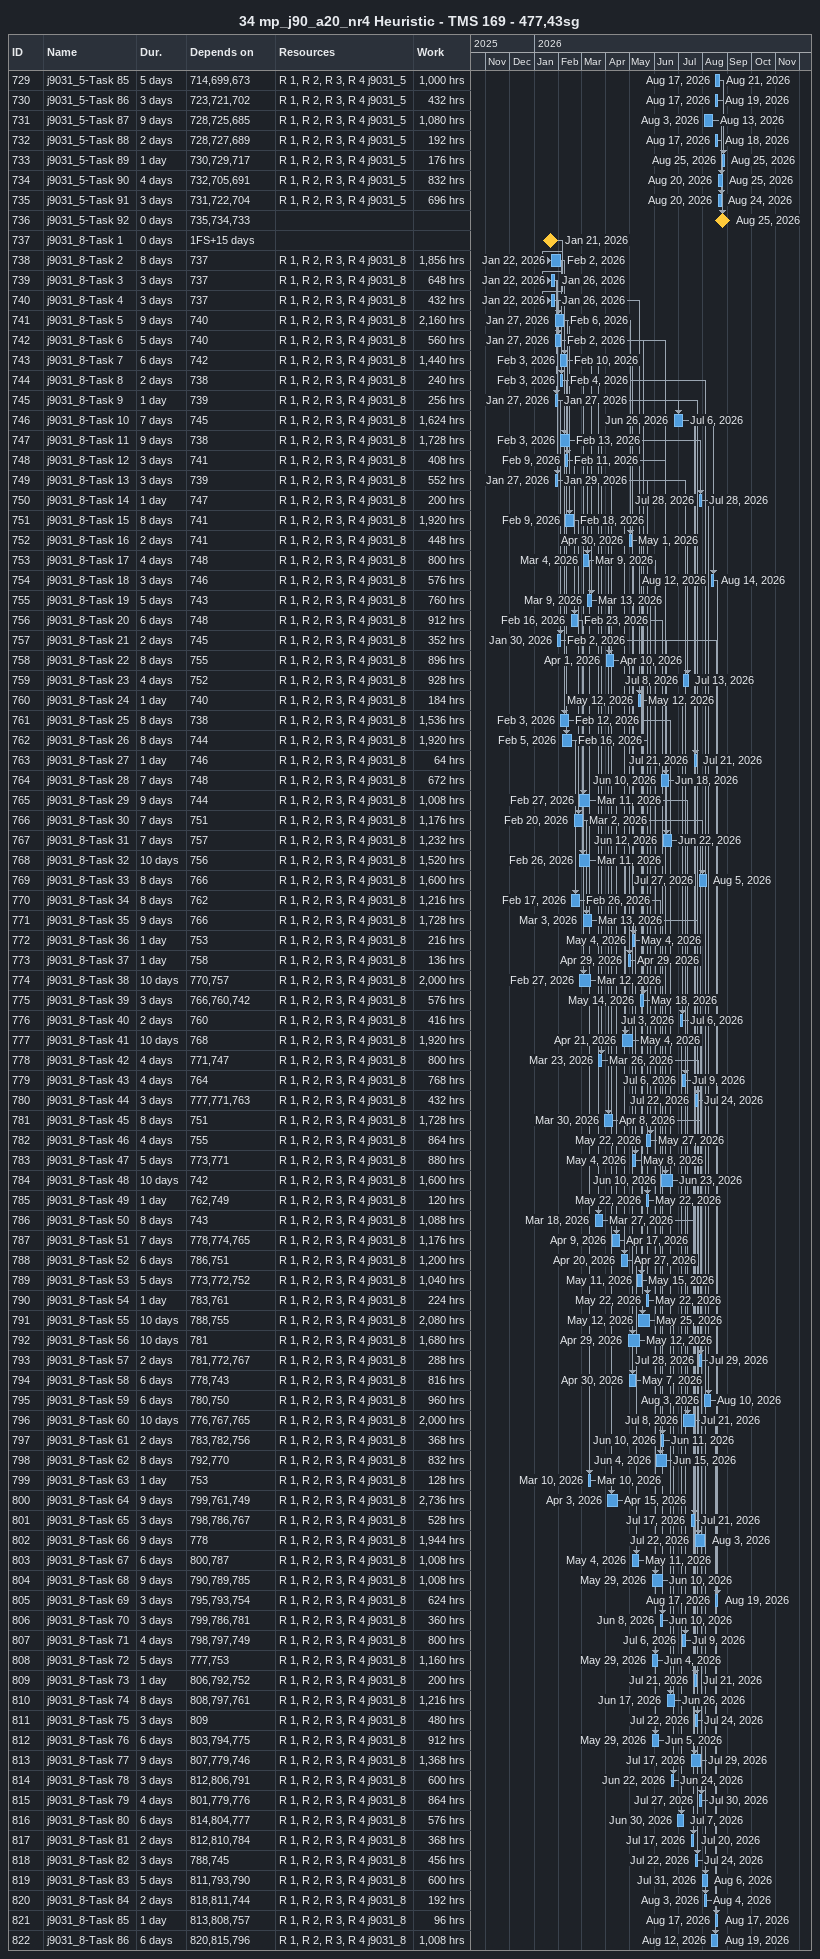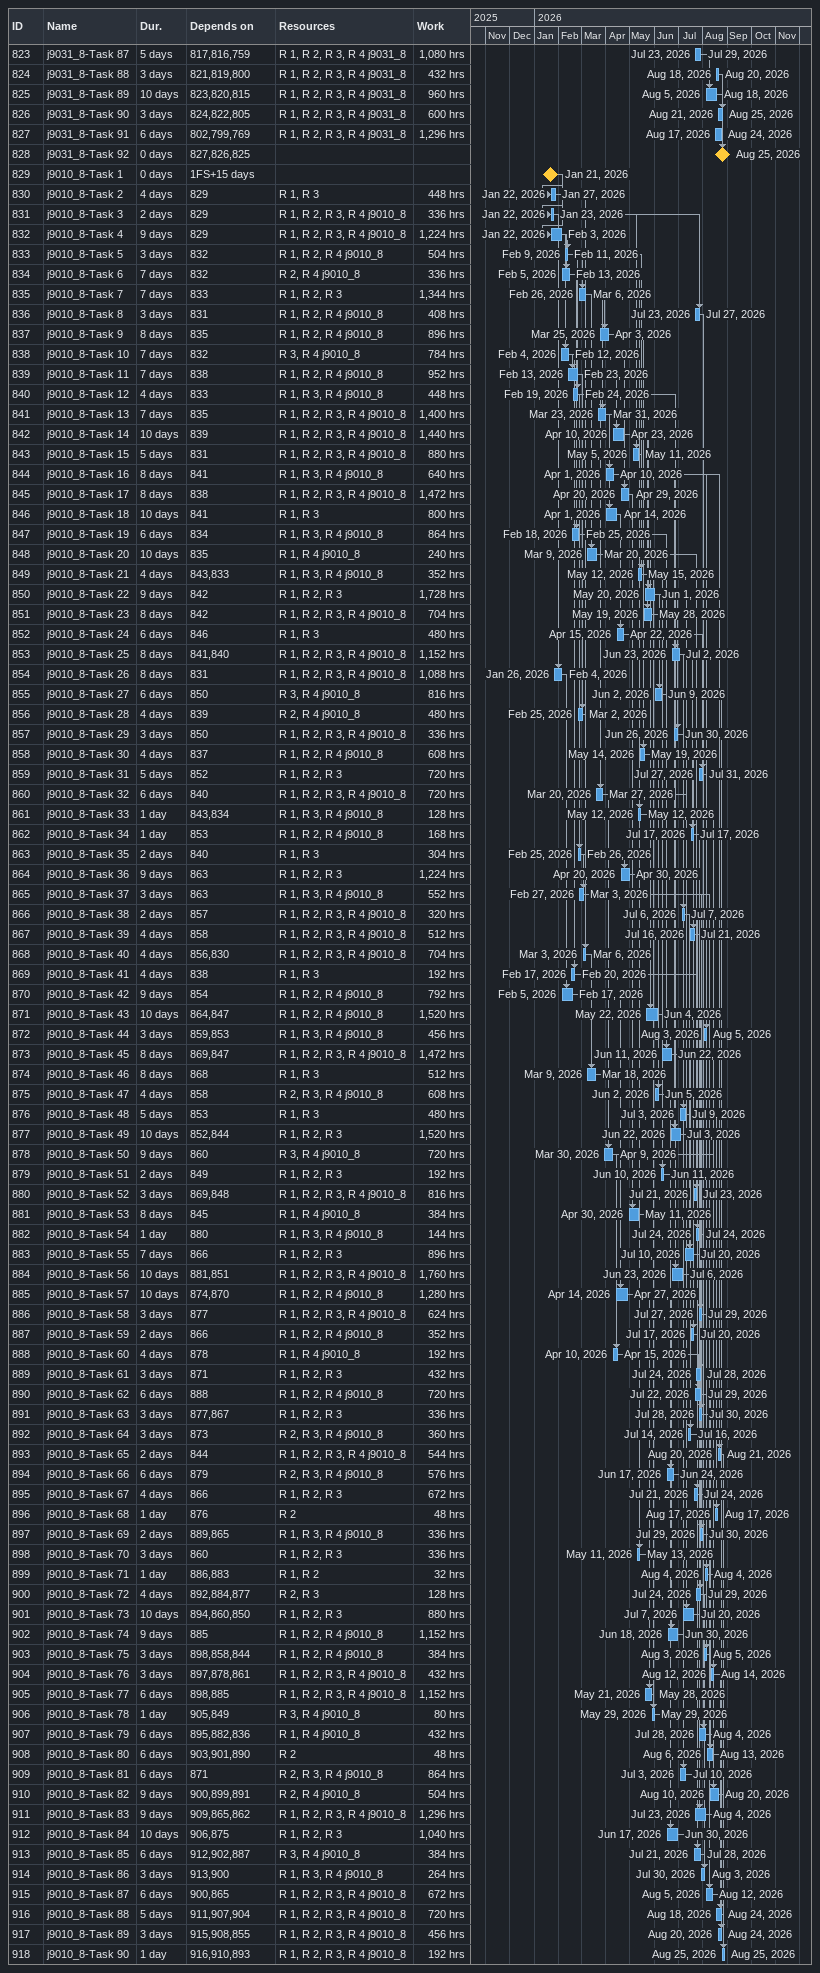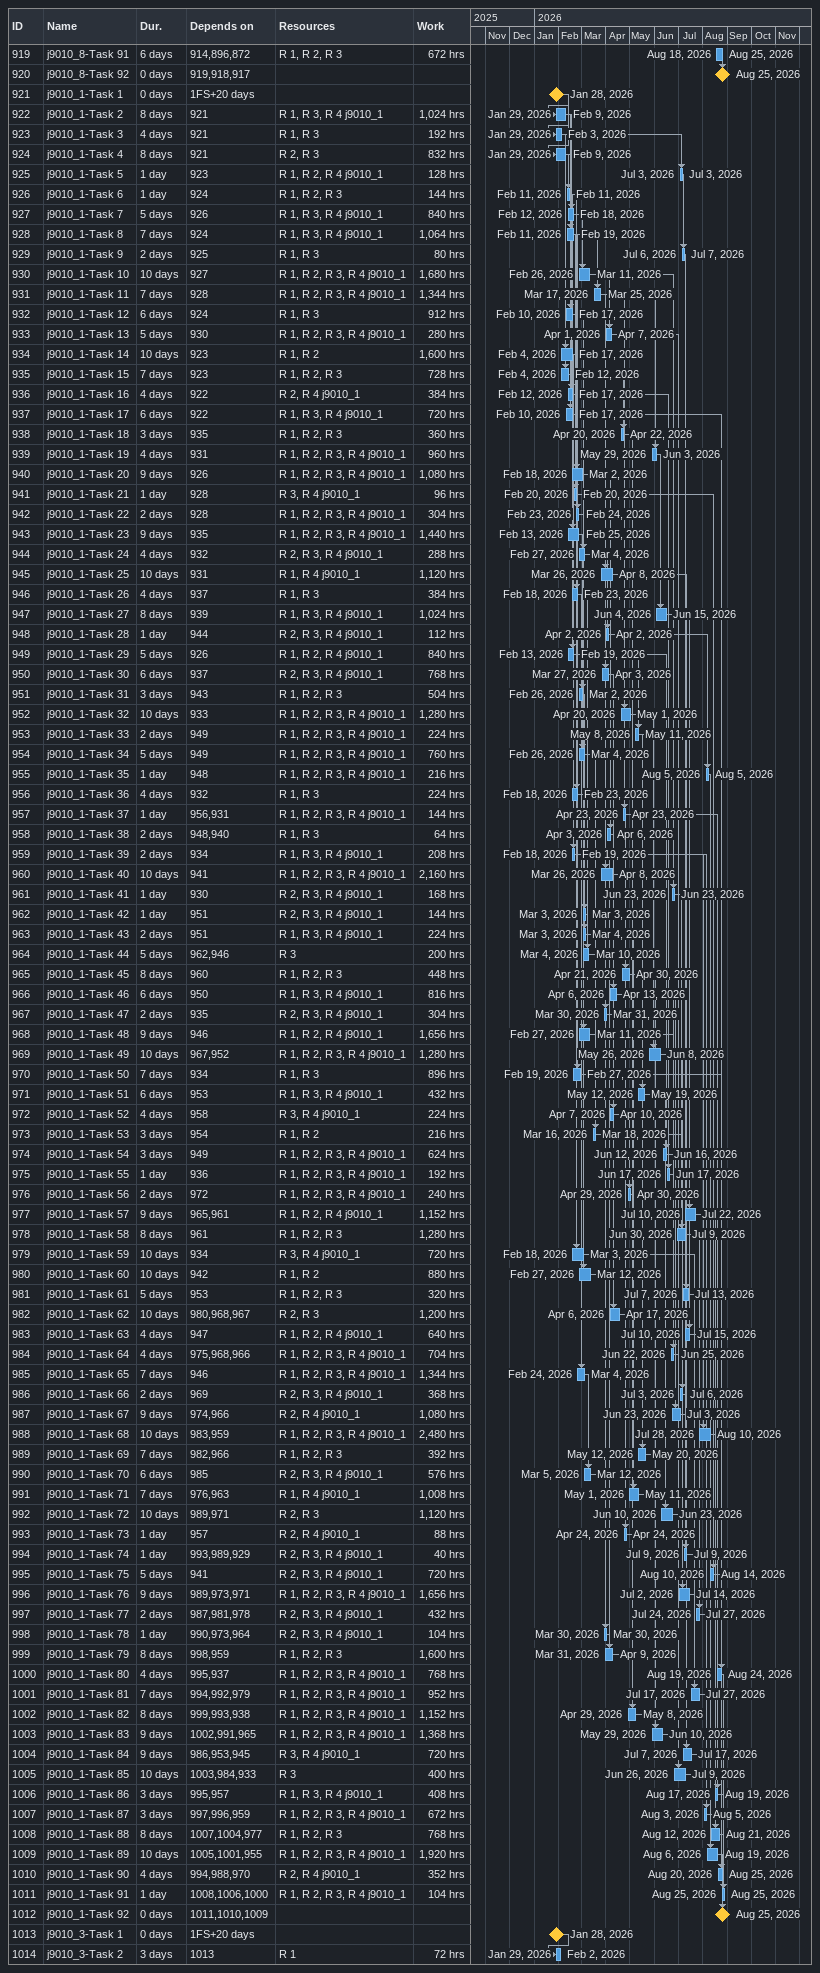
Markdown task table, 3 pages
34 mp_j90_a20_nr4 Heuristic - TMS 169 - 477,43sg

| ID | Task | Duration | Start | Finish | Predecessors | Resources | Work (h) |
|---|---|---|---|---|---|---|---|
| 729 | j9031_5-Task 85 | 5d | 2026-08-17 | 2026-08-21 | 714, 699, 673 | R 1, R 2, R 3, R 4 j9031_5 | 1000 |
| 730 | j9031_5-Task 86 | 3d | 2026-08-17 | 2026-08-19 | 723, 721, 702 | R 1, R 2, R 3, R 4 j9031_5 | 432 |
| 731 | j9031_5-Task 87 | 9d | 2026-08-03 | 2026-08-13 | 728, 725, 685 | R 1, R 2, R 3, R 4 j9031_5 | 1080 |
| 732 | j9031_5-Task 88 | 2d | 2026-08-17 | 2026-08-18 | 728, 727, 689 | R 1, R 2, R 3, R 4 j9031_5 | 192 |
| 733 | j9031_5-Task 89 | 1d | 2026-08-25 | 2026-08-25 | 730, 729, 717 | R 1, R 2, R 3, R 4 j9031_5 | 176 |
| 734 | j9031_5-Task 90 | 4d | 2026-08-20 | 2026-08-25 | 732, 705, 691 | R 1, R 2, R 3, R 4 j9031_5 | 832 |
| 735 | j9031_5-Task 91 | 3d | 2026-08-20 | 2026-08-24 | 731, 722, 704 | R 1, R 2, R 3, R 4 j9031_5 | 696 |
| 736 | j9031_5-Task 92 | 0d | 2026-08-25 | 2026-08-25 | 735, 734, 733 |  |  |
| 737 | j9031_8-Task 1 | 0d | 2026-01-21 | 2026-01-21 | 1FS+15d |  |  |
| 738 | j9031_8-Task 2 | 8d | 2026-01-22 | 2026-02-02 | 737 | R 1, R 2, R 3, R 4 j9031_8 | 1856 |
| 739 | j9031_8-Task 3 | 3d | 2026-01-22 | 2026-01-26 | 737 | R 1, R 2, R 3, R 4 j9031_8 | 648 |
| 740 | j9031_8-Task 4 | 3d | 2026-01-22 | 2026-01-26 | 737 | R 1, R 2, R 3, R 4 j9031_8 | 432 |
| 741 | j9031_8-Task 5 | 9d | 2026-01-27 | 2026-02-06 | 740 | R 1, R 2, R 3, R 4 j9031_8 | 2160 |
| 742 | j9031_8-Task 6 | 5d | 2026-01-27 | 2026-02-02 | 740 | R 1, R 2, R 3, R 4 j9031_8 | 560 |
| 743 | j9031_8-Task 7 | 6d | 2026-02-03 | 2026-02-10 | 742 | R 1, R 2, R 3, R 4 j9031_8 | 1440 |
| 744 | j9031_8-Task 8 | 2d | 2026-02-03 | 2026-02-04 | 738 | R 1, R 2, R 3, R 4 j9031_8 | 240 |
| 745 | j9031_8-Task 9 | 1d | 2026-01-27 | 2026-01-27 | 739 | R 1, R 2, R 3, R 4 j9031_8 | 256 |
| 746 | j9031_8-Task 10 | 7d | 2026-06-26 | 2026-07-06 | 745 | R 1, R 2, R 3, R 4 j9031_8 | 1624 |
| 747 | j9031_8-Task 11 | 9d | 2026-02-03 | 2026-02-13 | 738 | R 1, R 2, R 3, R 4 j9031_8 | 1728 |
| 748 | j9031_8-Task 12 | 3d | 2026-02-09 | 2026-02-11 | 741 | R 1, R 2, R 3, R 4 j9031_8 | 408 |
| 749 | j9031_8-Task 13 | 3d | 2026-01-27 | 2026-01-29 | 739 | R 1, R 2, R 3, R 4 j9031_8 | 552 |
| 750 | j9031_8-Task 14 | 1d | 2026-07-28 | 2026-07-28 | 747 | R 1, R 2, R 3, R 4 j9031_8 | 200 |
| 751 | j9031_8-Task 15 | 8d | 2026-02-09 | 2026-02-18 | 741 | R 1, R 2, R 3, R 4 j9031_8 | 1920 |
| 752 | j9031_8-Task 16 | 2d | 2026-04-30 | 2026-05-01 | 741 | R 1, R 2, R 3, R 4 j9031_8 | 448 |
| 753 | j9031_8-Task 17 | 4d | 2026-03-04 | 2026-03-09 | 748 | R 1, R 2, R 3, R 4 j9031_8 | 800 |
| 754 | j9031_8-Task 18 | 3d | 2026-08-12 | 2026-08-14 | 746 | R 1, R 2, R 3, R 4 j9031_8 | 576 |
| 755 | j9031_8-Task 19 | 5d | 2026-03-09 | 2026-03-13 | 743 | R 1, R 2, R 3, R 4 j9031_8 | 760 |
| 756 | j9031_8-Task 20 | 6d | 2026-02-16 | 2026-02-23 | 748 | R 1, R 2, R 3, R 4 j9031_8 | 912 |
| 757 | j9031_8-Task 21 | 2d | 2026-01-30 | 2026-02-02 | 745 | R 1, R 2, R 3, R 4 j9031_8 | 352 |
| 758 | j9031_8-Task 22 | 8d | 2026-04-01 | 2026-04-10 | 755 | R 1, R 2, R 3, R 4 j9031_8 | 896 |
| 759 | j9031_8-Task 23 | 4d | 2026-07-08 | 2026-07-13 | 752 | R 1, R 2, R 3, R 4 j9031_8 | 928 |
| 760 | j9031_8-Task 24 | 1d | 2026-05-12 | 2026-05-12 | 740 | R 1, R 2, R 3, R 4 j9031_8 | 184 |
| 761 | j9031_8-Task 25 | 8d | 2026-02-03 | 2026-02-12 | 738 | R 1, R 2, R 3, R 4 j9031_8 | 1536 |
| 762 | j9031_8-Task 26 | 8d | 2026-02-05 | 2026-02-16 | 744 | R 1, R 2, R 3, R 4 j9031_8 | 1920 |
| 763 | j9031_8-Task 27 | 1d | 2026-07-21 | 2026-07-21 | 746 | R 1, R 2, R 3, R 4 j9031_8 | 64 |
| 764 | j9031_8-Task 28 | 7d | 2026-06-10 | 2026-06-18 | 748 | R 1, R 2, R 3, R 4 j9031_8 | 672 |
| 765 | j9031_8-Task 29 | 9d | 2026-02-27 | 2026-03-11 | 744 | R 1, R 2, R 3, R 4 j9031_8 | 1008 |
| 766 | j9031_8-Task 30 | 7d | 2026-02-20 | 2026-03-02 | 751 | R 1, R 2, R 3, R 4 j9031_8 | 1176 |
| 767 | j9031_8-Task 31 | 7d | 2026-06-12 | 2026-06-22 | 757 | R 1, R 2, R 3, R 4 j9031_8 | 1232 |
| 768 | j9031_8-Task 32 | 10d | 2026-02-26 | 2026-03-11 | 756 | R 1, R 2, R 3, R 4 j9031_8 | 1520 |
| 769 | j9031_8-Task 33 | 8d | 2026-07-27 | 2026-08-05 | 766 | R 1, R 2, R 3, R 4 j9031_8 | 1600 |
| 770 | j9031_8-Task 34 | 8d | 2026-02-17 | 2026-02-26 | 762 | R 1, R 2, R 3, R 4 j9031_8 | 1216 |
| 771 | j9031_8-Task 35 | 9d | 2026-03-03 | 2026-03-13 | 766 | R 1, R 2, R 3, R 4 j9031_8 | 1728 |
| 772 | j9031_8-Task 36 | 1d | 2026-05-04 | 2026-05-04 | 753 | R 1, R 2, R 3, R 4 j9031_8 | 216 |
| 773 | j9031_8-Task 37 | 1d | 2026-04-29 | 2026-04-29 | 758 | R 1, R 2, R 3, R 4 j9031_8 | 136 |
| 774 | j9031_8-Task 38 | 10d | 2026-02-27 | 2026-03-12 | 770, 757 | R 1, R 2, R 3, R 4 j9031_8 | 2000 |
| 775 | j9031_8-Task 39 | 3d | 2026-05-14 | 2026-05-18 | 766, 760, 742 | R 1, R 2, R 3, R 4 j9031_8 | 576 |
| 776 | j9031_8-Task 40 | 2d | 2026-07-03 | 2026-07-06 | 760 | R 1, R 2, R 3, R 4 j9031_8 | 416 |
| 777 | j9031_8-Task 41 | 10d | 2026-04-21 | 2026-05-04 | 768 | R 1, R 2, R 3, R 4 j9031_8 | 1920 |
| 778 | j9031_8-Task 42 | 4d | 2026-03-23 | 2026-03-26 | 771, 747 | R 1, R 2, R 3, R 4 j9031_8 | 800 |
| 779 | j9031_8-Task 43 | 4d | 2026-07-06 | 2026-07-09 | 764 | R 1, R 2, R 3, R 4 j9031_8 | 768 |
| 780 | j9031_8-Task 44 | 3d | 2026-07-22 | 2026-07-24 | 777, 771, 763 | R 1, R 2, R 3, R 4 j9031_8 | 432 |
| 781 | j9031_8-Task 45 | 8d | 2026-03-30 | 2026-04-08 | 751 | R 1, R 2, R 3, R 4 j9031_8 | 1728 |
| 782 | j9031_8-Task 46 | 4d | 2026-05-22 | 2026-05-27 | 755 | R 1, R 2, R 3, R 4 j9031_8 | 864 |
| 783 | j9031_8-Task 47 | 5d | 2026-05-04 | 2026-05-08 | 773, 771 | R 1, R 2, R 3, R 4 j9031_8 | 880 |
| 784 | j9031_8-Task 48 | 10d | 2026-06-10 | 2026-06-23 | 742 | R 1, R 2, R 3, R 4 j9031_8 | 1600 |
| 785 | j9031_8-Task 49 | 1d | 2026-05-22 | 2026-05-22 | 762, 749 | R 1, R 2, R 3, R 4 j9031_8 | 120 |
| 786 | j9031_8-Task 50 | 8d | 2026-03-18 | 2026-03-27 | 743 | R 1, R 2, R 3, R 4 j9031_8 | 1088 |
| 787 | j9031_8-Task 51 | 7d | 2026-04-09 | 2026-04-17 | 778, 774, 765 | R 1, R 2, R 3, R 4 j9031_8 | 1176 |
| 788 | j9031_8-Task 52 | 6d | 2026-04-20 | 2026-04-27 | 786, 751 | R 1, R 2, R 3, R 4 j9031_8 | 1200 |
| 789 | j9031_8-Task 53 | 5d | 2026-05-11 | 2026-05-15 | 773, 772, 752 | R 1, R 2, R 3, R 4 j9031_8 | 1040 |
| 790 | j9031_8-Task 54 | 1d | 2026-05-22 | 2026-05-22 | 783, 761 | R 1, R 2, R 3, R 4 j9031_8 | 224 |
| 791 | j9031_8-Task 55 | 10d | 2026-05-12 | 2026-05-25 | 788, 755 | R 1, R 2, R 3, R 4 j9031_8 | 2080 |
| 792 | j9031_8-Task 56 | 10d | 2026-04-29 | 2026-05-12 | 781 | R 1, R 2, R 3, R 4 j9031_8 | 1680 |
| 793 | j9031_8-Task 57 | 2d | 2026-07-28 | 2026-07-29 | 781, 772, 767 | R 1, R 2, R 3, R 4 j9031_8 | 288 |
| 794 | j9031_8-Task 58 | 6d | 2026-04-30 | 2026-05-07 | 778, 743 | R 1, R 2, R 3, R 4 j9031_8 | 816 |
| 795 | j9031_8-Task 59 | 6d | 2026-08-03 | 2026-08-10 | 780, 750 | R 1, R 2, R 3, R 4 j9031_8 | 960 |
| 796 | j9031_8-Task 60 | 10d | 2026-07-08 | 2026-07-21 | 776, 767, 765 | R 1, R 2, R 3, R 4 j9031_8 | 2000 |
| 797 | j9031_8-Task 61 | 2d | 2026-06-10 | 2026-06-11 | 783, 782, 756 | R 1, R 2, R 3, R 4 j9031_8 | 368 |
| 798 | j9031_8-Task 62 | 8d | 2026-06-04 | 2026-06-15 | 792, 770 | R 1, R 2, R 3, R 4 j9031_8 | 832 |
| 799 | j9031_8-Task 63 | 1d | 2026-03-10 | 2026-03-10 | 753 | R 1, R 2, R 3, R 4 j9031_8 | 128 |
| 800 | j9031_8-Task 64 | 9d | 2026-04-03 | 2026-04-15 | 799, 761, 749 | R 1, R 2, R 3, R 4 j9031_8 | 2736 |
| 801 | j9031_8-Task 65 | 3d | 2026-07-17 | 2026-07-21 | 798, 786, 767 | R 1, R 2, R 3, R 4 j9031_8 | 528 |
| 802 | j9031_8-Task 66 | 9d | 2026-07-22 | 2026-08-03 | 778 | R 1, R 2, R 3, R 4 j9031_8 | 1944 |
| 803 | j9031_8-Task 67 | 6d | 2026-05-04 | 2026-05-11 | 800, 787 | R 1, R 2, R 3, R 4 j9031_8 | 1008 |
| 804 | j9031_8-Task 68 | 9d | 2026-05-29 | 2026-06-10 | 790, 789, 785 | R 1, R 2, R 3, R 4 j9031_8 | 1008 |
| 805 | j9031_8-Task 69 | 3d | 2026-08-17 | 2026-08-19 | 795, 793, 754 | R 1, R 2, R 3, R 4 j9031_8 | 624 |
| 806 | j9031_8-Task 70 | 3d | 2026-06-08 | 2026-06-10 | 799, 786, 781 | R 1, R 2, R 3, R 4 j9031_8 | 360 |
| 807 | j9031_8-Task 71 | 4d | 2026-07-06 | 2026-07-09 | 798, 797, 749 | R 1, R 2, R 3, R 4 j9031_8 | 800 |
| 808 | j9031_8-Task 72 | 5d | 2026-05-29 | 2026-06-04 | 777, 753 | R 1, R 2, R 3, R 4 j9031_8 | 1160 |
| 809 | j9031_8-Task 73 | 1d | 2026-07-21 | 2026-07-21 | 806, 792, 752 | R 1, R 2, R 3, R 4 j9031_8 | 200 |
| 810 | j9031_8-Task 74 | 8d | 2026-06-17 | 2026-06-26 | 808, 797, 761 | R 1, R 2, R 3, R 4 j9031_8 | 1216 |
| 811 | j9031_8-Task 75 | 3d | 2026-07-22 | 2026-07-24 | 809 | R 1, R 2, R 3, R 4 j9031_8 | 480 |
| 812 | j9031_8-Task 76 | 6d | 2026-05-29 | 2026-06-05 | 803, 794, 775 | R 1, R 2, R 3, R 4 j9031_8 | 912 |
| 813 | j9031_8-Task 77 | 9d | 2026-07-17 | 2026-07-29 | 807, 779, 746 | R 1, R 2, R 3, R 4 j9031_8 | 1368 |
| 814 | j9031_8-Task 78 | 3d | 2026-06-22 | 2026-06-24 | 812, 806, 791 | R 1, R 2, R 3, R 4 j9031_8 | 600 |
| 815 | j9031_8-Task 79 | 4d | 2026-07-27 | 2026-07-30 | 801, 779, 776 | R 1, R 2, R 3, R 4 j9031_8 | 864 |
| 816 | j9031_8-Task 80 | 6d | 2026-06-30 | 2026-07-07 | 814, 804, 777 | R 1, R 2, R 3, R 4 j9031_8 | 576 |
| 817 | j9031_8-Task 81 | 2d | 2026-07-17 | 2026-07-20 | 812, 810, 784 | R 1, R 2, R 3, R 4 j9031_8 | 368 |
| 818 | j9031_8-Task 82 | 3d | 2026-07-22 | 2026-07-24 | 788, 745 | R 1, R 2, R 3, R 4 j9031_8 | 456 |
| 819 | j9031_8-Task 83 | 5d | 2026-07-31 | 2026-08-06 | 811, 793, 790 | R 1, R 2, R 3, R 4 j9031_8 | 600 |
| 820 | j9031_8-Task 84 | 2d | 2026-08-03 | 2026-08-04 | 818, 811, 744 | R 1, R 2, R 3, R 4 j9031_8 | 192 |
| 821 | j9031_8-Task 85 | 1d | 2026-08-17 | 2026-08-17 | 813, 808, 757 | R 1, R 2, R 3, R 4 j9031_8 | 96 |
| 822 | j9031_8-Task 86 | 6d | 2026-08-12 | 2026-08-19 | 820, 815, 796 | R 1, R 2, R 3, R 4 j9031_8 | 1008 |
| 823 | j9031_8-Task 87 | 5d | 2026-07-23 | 2026-07-29 | 817, 816, 759 | R 1, R 2, R 3, R 4 j9031_8 | 1080 |
| 824 | j9031_8-Task 88 | 3d | 2026-08-18 | 2026-08-20 | 821, 819, 800 | R 1, R 2, R 3, R 4 j9031_8 | 432 |
| 825 | j9031_8-Task 89 | 10d | 2026-08-05 | 2026-08-18 | 823, 820, 815 | R 1, R 2, R 3, R 4 j9031_8 | 960 |
| 826 | j9031_8-Task 90 | 3d | 2026-08-21 | 2026-08-25 | 824, 822, 805 | R 1, R 2, R 3, R 4 j9031_8 | 600 |
| 827 | j9031_8-Task 91 | 6d | 2026-08-17 | 2026-08-24 | 802, 799, 769 | R 1, R 2, R 3, R 4 j9031_8 | 1296 |
| 828 | j9031_8-Task 92 | 0d | 2026-08-25 | 2026-08-25 | 827, 826, 825 |  |  |
| 829 | j9010_8-Task 1 | 0d | 2026-01-21 | 2026-01-21 | 1FS+15d |  |  |
| 830 | j9010_8-Task 2 | 4d | 2026-01-22 | 2026-01-27 | 829 | R 1, R 3 | 448 |
| 831 | j9010_8-Task 3 | 2d | 2026-01-22 | 2026-01-23 | 829 | R 1, R 2, R 3, R 4 j9010_8 | 336 |
| 832 | j9010_8-Task 4 | 9d | 2026-01-22 | 2026-02-03 | 829 | R 1, R 2, R 3, R 4 j9010_8 | 1224 |
| 833 | j9010_8-Task 5 | 3d | 2026-02-09 | 2026-02-11 | 832 | R 1, R 2, R 4 j9010_8 | 504 |
| 834 | j9010_8-Task 6 | 7d | 2026-02-05 | 2026-02-13 | 832 | R 2, R 4 j9010_8 | 336 |
| 835 | j9010_8-Task 7 | 7d | 2026-02-26 | 2026-03-06 | 833 | R 1, R 2, R 3 | 1344 |
| 836 | j9010_8-Task 8 | 3d | 2026-07-23 | 2026-07-27 | 831 | R 1, R 2, R 4 j9010_8 | 408 |
| 837 | j9010_8-Task 9 | 8d | 2026-03-25 | 2026-04-03 | 835 | R 1, R 2, R 4 j9010_8 | 896 |
| 838 | j9010_8-Task 10 | 7d | 2026-02-04 | 2026-02-12 | 832 | R 3, R 4 j9010_8 | 784 |
| 839 | j9010_8-Task 11 | 7d | 2026-02-13 | 2026-02-23 | 838 | R 1, R 2, R 4 j9010_8 | 952 |
| 840 | j9010_8-Task 12 | 4d | 2026-02-19 | 2026-02-24 | 833 | R 1, R 3, R 4 j9010_8 | 448 |
| 841 | j9010_8-Task 13 | 7d | 2026-03-23 | 2026-03-31 | 835 | R 1, R 2, R 3, R 4 j9010_8 | 1400 |
| 842 | j9010_8-Task 14 | 10d | 2026-04-10 | 2026-04-23 | 839 | R 1, R 2, R 3, R 4 j9010_8 | 1440 |
| 843 | j9010_8-Task 15 | 5d | 2026-05-05 | 2026-05-11 | 831 | R 1, R 2, R 3, R 4 j9010_8 | 880 |
| 844 | j9010_8-Task 16 | 8d | 2026-04-01 | 2026-04-10 | 841 | R 1, R 3, R 4 j9010_8 | 640 |
| 845 | j9010_8-Task 17 | 8d | 2026-04-20 | 2026-04-29 | 838 | R 1, R 2, R 3, R 4 j9010_8 | 1472 |
| 846 | j9010_8-Task 18 | 10d | 2026-04-01 | 2026-04-14 | 841 | R 1, R 3 | 800 |
| 847 | j9010_8-Task 19 | 6d | 2026-02-18 | 2026-02-25 | 834 | R 1, R 3, R 4 j9010_8 | 864 |
| 848 | j9010_8-Task 20 | 10d | 2026-03-09 | 2026-03-20 | 835 | R 1, R 4 j9010_8 | 240 |
| 849 | j9010_8-Task 21 | 4d | 2026-05-12 | 2026-05-15 | 843, 833 | R 1, R 3, R 4 j9010_8 | 352 |
| 850 | j9010_8-Task 22 | 9d | 2026-05-20 | 2026-06-01 | 842 | R 1, R 2, R 3 | 1728 |
| 851 | j9010_8-Task 23 | 8d | 2026-05-19 | 2026-05-28 | 842 | R 1, R 2, R 3, R 4 j9010_8 | 704 |
| 852 | j9010_8-Task 24 | 6d | 2026-04-15 | 2026-04-22 | 846 | R 1, R 3 | 480 |
| 853 | j9010_8-Task 25 | 8d | 2026-06-23 | 2026-07-02 | 841, 840 | R 1, R 2, R 3, R 4 j9010_8 | 1152 |
| 854 | j9010_8-Task 26 | 8d | 2026-01-26 | 2026-02-04 | 831 | R 1, R 2, R 3, R 4 j9010_8 | 1088 |
| 855 | j9010_8-Task 27 | 6d | 2026-06-02 | 2026-06-09 | 850 | R 3, R 4 j9010_8 | 816 |
| 856 | j9010_8-Task 28 | 4d | 2026-02-25 | 2026-03-02 | 839 | R 2, R 4 j9010_8 | 480 |
| 857 | j9010_8-Task 29 | 3d | 2026-06-26 | 2026-06-30 | 850 | R 1, R 2, R 3, R 4 j9010_8 | 336 |
| 858 | j9010_8-Task 30 | 4d | 2026-05-14 | 2026-05-19 | 837 | R 1, R 2, R 4 j9010_8 | 608 |
| 859 | j9010_8-Task 31 | 5d | 2026-07-27 | 2026-07-31 | 852 | R 1, R 2, R 3 | 720 |
| 860 | j9010_8-Task 32 | 6d | 2026-03-20 | 2026-03-27 | 840 | R 1, R 2, R 3, R 4 j9010_8 | 720 |
| 861 | j9010_8-Task 33 | 1d | 2026-05-12 | 2026-05-12 | 843, 834 | R 1, R 3, R 4 j9010_8 | 128 |
| 862 | j9010_8-Task 34 | 1d | 2026-07-17 | 2026-07-17 | 853 | R 1, R 2, R 4 j9010_8 | 168 |
| 863 | j9010_8-Task 35 | 2d | 2026-02-25 | 2026-02-26 | 840 | R 1, R 3 | 304 |
| 864 | j9010_8-Task 36 | 9d | 2026-04-20 | 2026-04-30 | 863 | R 1, R 2, R 3 | 1224 |
| 865 | j9010_8-Task 37 | 3d | 2026-02-27 | 2026-03-03 | 863 | R 1, R 3, R 4 j9010_8 | 552 |
| 866 | j9010_8-Task 38 | 2d | 2026-07-06 | 2026-07-07 | 857 | R 1, R 2, R 3, R 4 j9010_8 | 320 |
| 867 | j9010_8-Task 39 | 4d | 2026-07-16 | 2026-07-21 | 858 | R 1, R 2, R 3, R 4 j9010_8 | 512 |
| 868 | j9010_8-Task 40 | 4d | 2026-03-03 | 2026-03-06 | 856, 830 | R 1, R 2, R 3, R 4 j9010_8 | 704 |
| 869 | j9010_8-Task 41 | 4d | 2026-02-17 | 2026-02-20 | 838 | R 1, R 3 | 192 |
| 870 | j9010_8-Task 42 | 9d | 2026-02-05 | 2026-02-17 | 854 | R 1, R 2, R 4 j9010_8 | 792 |
| 871 | j9010_8-Task 43 | 10d | 2026-05-22 | 2026-06-04 | 864, 847 | R 1, R 2, R 4 j9010_8 | 1520 |
| 872 | j9010_8-Task 44 | 3d | 2026-08-03 | 2026-08-05 | 859, 853 | R 1, R 3, R 4 j9010_8 | 456 |
| 873 | j9010_8-Task 45 | 8d | 2026-06-11 | 2026-06-22 | 869, 847 | R 1, R 2, R 3, R 4 j9010_8 | 1472 |
| 874 | j9010_8-Task 46 | 8d | 2026-03-09 | 2026-03-18 | 868 | R 1, R 3 | 512 |
| 875 | j9010_8-Task 47 | 4d | 2026-06-02 | 2026-06-05 | 858 | R 2, R 3, R 4 j9010_8 | 608 |
| 876 | j9010_8-Task 48 | 5d | 2026-07-03 | 2026-07-09 | 853 | R 1, R 3 | 480 |
| 877 | j9010_8-Task 49 | 10d | 2026-06-22 | 2026-07-03 | 852, 844 | R 1, R 2, R 3 | 1520 |
| 878 | j9010_8-Task 50 | 9d | 2026-03-30 | 2026-04-09 | 860 | R 3, R 4 j9010_8 | 720 |
| 879 | j9010_8-Task 51 | 2d | 2026-06-10 | 2026-06-11 | 849 | R 1, R 2, R 3 | 192 |
| 880 | j9010_8-Task 52 | 3d | 2026-07-21 | 2026-07-23 | 869, 848 | R 1, R 2, R 3, R 4 j9010_8 | 816 |
| 881 | j9010_8-Task 53 | 8d | 2026-04-30 | 2026-05-11 | 845 | R 1, R 4 j9010_8 | 384 |
| 882 | j9010_8-Task 54 | 1d | 2026-07-24 | 2026-07-24 | 880 | R 1, R 3, R 4 j9010_8 | 144 |
| 883 | j9010_8-Task 55 | 7d | 2026-07-10 | 2026-07-20 | 866 | R 1, R 2, R 3 | 896 |
| 884 | j9010_8-Task 56 | 10d | 2026-06-23 | 2026-07-06 | 881, 851 | R 1, R 2, R 3, R 4 j9010_8 | 1760 |
| 885 | j9010_8-Task 57 | 10d | 2026-04-14 | 2026-04-27 | 874, 870 | R 1, R 2, R 4 j9010_8 | 1280 |
| 886 | j9010_8-Task 58 | 3d | 2026-07-27 | 2026-07-29 | 877 | R 1, R 2, R 3, R 4 j9010_8 | 624 |
| 887 | j9010_8-Task 59 | 2d | 2026-07-17 | 2026-07-20 | 866 | R 1, R 2, R 4 j9010_8 | 352 |
| 888 | j9010_8-Task 60 | 4d | 2026-04-10 | 2026-04-15 | 878 | R 1, R 4 j9010_8 | 192 |
| 889 | j9010_8-Task 61 | 3d | 2026-07-24 | 2026-07-28 | 871 | R 1, R 2, R 3 | 432 |
| 890 | j9010_8-Task 62 | 6d | 2026-07-22 | 2026-07-29 | 888 | R 1, R 2, R 4 j9010_8 | 720 |
| 891 | j9010_8-Task 63 | 3d | 2026-07-28 | 2026-07-30 | 877, 867 | R 1, R 2, R 3 | 336 |
| 892 | j9010_8-Task 64 | 3d | 2026-07-14 | 2026-07-16 | 873 | R 2, R 3, R 4 j9010_8 | 360 |
| 893 | j9010_8-Task 65 | 2d | 2026-08-20 | 2026-08-21 | 844 | R 1, R 2, R 3, R 4 j9010_8 | 544 |
| 894 | j9010_8-Task 66 | 6d | 2026-06-17 | 2026-06-24 | 879 | R 2, R 3, R 4 j9010_8 | 576 |
| 895 | j9010_8-Task 67 | 4d | 2026-07-21 | 2026-07-24 | 866 | R 1, R 2, R 3 | 672 |
| 896 | j9010_8-Task 68 | 1d | 2026-08-17 | 2026-08-17 | 876 | R 2 | 48 |
| 897 | j9010_8-Task 69 | 2d | 2026-07-29 | 2026-07-30 | 889, 865 | R 1, R 3, R 4 j9010_8 | 336 |
| 898 | j9010_8-Task 70 | 3d | 2026-05-11 | 2026-05-13 | 860 | R 1, R 2, R 3 | 336 |
| 899 | j9010_8-Task 71 | 1d | 2026-08-04 | 2026-08-04 | 886, 883 | R 1, R 2 | 32 |
| 900 | j9010_8-Task 72 | 4d | 2026-07-24 | 2026-07-29 | 892, 884, 877 | R 2, R 3 | 128 |
| 901 | j9010_8-Task 73 | 10d | 2026-07-07 | 2026-07-20 | 894, 860, 850 | R 1, R 2, R 3 | 880 |
| 902 | j9010_8-Task 74 | 9d | 2026-06-18 | 2026-06-30 | 885 | R 1, R 2, R 4 j9010_8 | 1152 |
| 903 | j9010_8-Task 75 | 3d | 2026-08-03 | 2026-08-05 | 898, 858, 844 | R 1, R 2, R 4 j9010_8 | 384 |
| 904 | j9010_8-Task 76 | 3d | 2026-08-12 | 2026-08-14 | 897, 878, 861 | R 1, R 2, R 3, R 4 j9010_8 | 432 |
| 905 | j9010_8-Task 77 | 6d | 2026-05-21 | 2026-05-28 | 898, 885 | R 1, R 2, R 3, R 4 j9010_8 | 1152 |
| 906 | j9010_8-Task 78 | 1d | 2026-05-29 | 2026-05-29 | 905, 849 | R 3, R 4 j9010_8 | 80 |
| 907 | j9010_8-Task 79 | 6d | 2026-07-28 | 2026-08-04 | 895, 882, 836 | R 1, R 4 j9010_8 | 432 |
| 908 | j9010_8-Task 80 | 6d | 2026-08-06 | 2026-08-13 | 903, 901, 890 | R 2 | 48 |
| 909 | j9010_8-Task 81 | 6d | 2026-07-03 | 2026-07-10 | 871 | R 2, R 3, R 4 j9010_8 | 864 |
| 910 | j9010_8-Task 82 | 9d | 2026-08-10 | 2026-08-20 | 900, 899, 891 | R 2, R 4 j9010_8 | 504 |
| 911 | j9010_8-Task 83 | 9d | 2026-07-23 | 2026-08-04 | 909, 865, 862 | R 1, R 2, R 3, R 4 j9010_8 | 1296 |
| 912 | j9010_8-Task 84 | 10d | 2026-06-17 | 2026-06-30 | 906, 875 | R 1, R 2, R 3 | 1040 |
| 913 | j9010_8-Task 85 | 6d | 2026-07-21 | 2026-07-28 | 912, 902, 887 | R 3, R 4 j9010_8 | 384 |
| 914 | j9010_8-Task 86 | 3d | 2026-07-30 | 2026-08-03 | 913, 900 | R 1, R 3, R 4 j9010_8 | 264 |
| 915 | j9010_8-Task 87 | 6d | 2026-08-05 | 2026-08-12 | 900, 865 | R 1, R 2, R 3, R 4 j9010_8 | 672 |
| 916 | j9010_8-Task 88 | 5d | 2026-08-18 | 2026-08-24 | 911, 907, 904 | R 1, R 2, R 3, R 4 j9010_8 | 720 |
| 917 | j9010_8-Task 89 | 3d | 2026-08-20 | 2026-08-24 | 915, 908, 855 | R 1, R 2, R 3, R 4 j9010_8 | 456 |
| 918 | j9010_8-Task 90 | 1d | 2026-08-25 | 2026-08-25 | 916, 910, 893 | R 1, R 2, R 3, R 4 j9010_8 | 192 |
| 919 | j9010_8-Task 91 | 6d | 2026-08-18 | 2026-08-25 | 914, 896, 872 | R 1, R 2, R 3 | 672 |
| 920 | j9010_8-Task 92 | 0d | 2026-08-25 | 2026-08-25 | 919, 918, 917 |  |  |
| 921 | j9010_1-Task 1 | 0d | 2026-01-28 | 2026-01-28 | 1FS+20d |  |  |
| 922 | j9010_1-Task 2 | 8d | 2026-01-29 | 2026-02-09 | 921 | R 1, R 3, R 4 j9010_1 | 1024 |
| 923 | j9010_1-Task 3 | 4d | 2026-01-29 | 2026-02-03 | 921 | R 1, R 3 | 192 |
| 924 | j9010_1-Task 4 | 8d | 2026-01-29 | 2026-02-09 | 921 | R 2, R 3 | 832 |
| 925 | j9010_1-Task 5 | 1d | 2026-07-03 | 2026-07-03 | 923 | R 1, R 2, R 4 j9010_1 | 128 |
| 926 | j9010_1-Task 6 | 1d | 2026-02-11 | 2026-02-11 | 924 | R 1, R 2, R 3 | 144 |
| 927 | j9010_1-Task 7 | 5d | 2026-02-12 | 2026-02-18 | 926 | R 1, R 3, R 4 j9010_1 | 840 |
| 928 | j9010_1-Task 8 | 7d | 2026-02-11 | 2026-02-19 | 924 | R 1, R 3, R 4 j9010_1 | 1064 |
| 929 | j9010_1-Task 9 | 2d | 2026-07-06 | 2026-07-07 | 925 | R 1, R 3 | 80 |
| 930 | j9010_1-Task 10 | 10d | 2026-02-26 | 2026-03-11 | 927 | R 1, R 2, R 3, R 4 j9010_1 | 1680 |
| 931 | j9010_1-Task 11 | 7d | 2026-03-17 | 2026-03-25 | 928 | R 1, R 2, R 3, R 4 j9010_1 | 1344 |
| 932 | j9010_1-Task 12 | 6d | 2026-02-10 | 2026-02-17 | 924 | R 1, R 3 | 912 |
| 933 | j9010_1-Task 13 | 5d | 2026-04-01 | 2026-04-07 | 930 | R 1, R 2, R 3, R 4 j9010_1 | 280 |
| 934 | j9010_1-Task 14 | 10d | 2026-02-04 | 2026-02-17 | 923 | R 1, R 2 | 1600 |
| 935 | j9010_1-Task 15 | 7d | 2026-02-04 | 2026-02-12 | 923 | R 1, R 2, R 3 | 728 |
| 936 | j9010_1-Task 16 | 4d | 2026-02-12 | 2026-02-17 | 922 | R 2, R 4 j9010_1 | 384 |
| 937 | j9010_1-Task 17 | 6d | 2026-02-10 | 2026-02-17 | 922 | R 1, R 3, R 4 j9010_1 | 720 |
| 938 | j9010_1-Task 18 | 3d | 2026-04-20 | 2026-04-22 | 935 | R 1, R 2, R 3 | 360 |
| 939 | j9010_1-Task 19 | 4d | 2026-05-29 | 2026-06-03 | 931 | R 1, R 2, R 3, R 4 j9010_1 | 960 |
| 940 | j9010_1-Task 20 | 9d | 2026-02-18 | 2026-03-02 | 926 | R 1, R 2, R 3, R 4 j9010_1 | 1080 |
| 941 | j9010_1-Task 21 | 1d | 2026-02-20 | 2026-02-20 | 928 | R 3, R 4 j9010_1 | 96 |
| 942 | j9010_1-Task 22 | 2d | 2026-02-23 | 2026-02-24 | 928 | R 1, R 2, R 3, R 4 j9010_1 | 304 |
| 943 | j9010_1-Task 23 | 9d | 2026-02-13 | 2026-02-25 | 935 | R 1, R 2, R 3, R 4 j9010_1 | 1440 |
| 944 | j9010_1-Task 24 | 4d | 2026-02-27 | 2026-03-04 | 932 | R 2, R 3, R 4 j9010_1 | 288 |
| 945 | j9010_1-Task 25 | 10d | 2026-03-26 | 2026-04-08 | 931 | R 1, R 4 j9010_1 | 1120 |
| 946 | j9010_1-Task 26 | 4d | 2026-02-18 | 2026-02-23 | 937 | R 1, R 3 | 384 |
| 947 | j9010_1-Task 27 | 8d | 2026-06-04 | 2026-06-15 | 939 | R 1, R 3, R 4 j9010_1 | 1024 |
| 948 | j9010_1-Task 28 | 1d | 2026-04-02 | 2026-04-02 | 944 | R 2, R 3, R 4 j9010_1 | 112 |
| 949 | j9010_1-Task 29 | 5d | 2026-02-13 | 2026-02-19 | 926 | R 1, R 2, R 4 j9010_1 | 840 |
| 950 | j9010_1-Task 30 | 6d | 2026-03-27 | 2026-04-03 | 937 | R 2, R 3, R 4 j9010_1 | 768 |
| 951 | j9010_1-Task 31 | 3d | 2026-02-26 | 2026-03-02 | 943 | R 1, R 2, R 3 | 504 |
| 952 | j9010_1-Task 32 | 10d | 2026-04-20 | 2026-05-01 | 933 | R 1, R 2, R 3, R 4 j9010_1 | 1280 |
| 953 | j9010_1-Task 33 | 2d | 2026-05-08 | 2026-05-11 | 949 | R 1, R 2, R 3, R 4 j9010_1 | 224 |
| 954 | j9010_1-Task 34 | 5d | 2026-02-26 | 2026-03-04 | 949 | R 1, R 2, R 3, R 4 j9010_1 | 760 |
| 955 | j9010_1-Task 35 | 1d | 2026-08-05 | 2026-08-05 | 948 | R 1, R 2, R 3, R 4 j9010_1 | 216 |
| 956 | j9010_1-Task 36 | 4d | 2026-02-18 | 2026-02-23 | 932 | R 1, R 3 | 224 |
| 957 | j9010_1-Task 37 | 1d | 2026-04-23 | 2026-04-23 | 956, 931 | R 1, R 2, R 3, R 4 j9010_1 | 144 |
| 958 | j9010_1-Task 38 | 2d | 2026-04-03 | 2026-04-06 | 948, 940 | R 1, R 3 | 64 |
| 959 | j9010_1-Task 39 | 2d | 2026-02-18 | 2026-02-19 | 934 | R 1, R 3, R 4 j9010_1 | 208 |
| 960 | j9010_1-Task 40 | 10d | 2026-03-26 | 2026-04-08 | 941 | R 1, R 2, R 3, R 4 j9010_1 | 2160 |
| 961 | j9010_1-Task 41 | 1d | 2026-06-23 | 2026-06-23 | 930 | R 2, R 3, R 4 j9010_1 | 168 |
| 962 | j9010_1-Task 42 | 1d | 2026-03-03 | 2026-03-03 | 951 | R 2, R 3, R 4 j9010_1 | 144 |
| 963 | j9010_1-Task 43 | 2d | 2026-03-03 | 2026-03-04 | 951 | R 1, R 3, R 4 j9010_1 | 224 |
| 964 | j9010_1-Task 44 | 5d | 2026-03-04 | 2026-03-10 | 962, 946 | R 3 | 200 |
| 965 | j9010_1-Task 45 | 8d | 2026-04-21 | 2026-04-30 | 960 | R 1, R 2, R 3 | 448 |
| 966 | j9010_1-Task 46 | 6d | 2026-04-06 | 2026-04-13 | 950 | R 1, R 3, R 4 j9010_1 | 816 |
| 967 | j9010_1-Task 47 | 2d | 2026-03-30 | 2026-03-31 | 935 | R 2, R 3, R 4 j9010_1 | 304 |
| 968 | j9010_1-Task 48 | 9d | 2026-02-27 | 2026-03-11 | 946 | R 1, R 2, R 4 j9010_1 | 1656 |
| 969 | j9010_1-Task 49 | 10d | 2026-05-26 | 2026-06-08 | 967, 952 | R 1, R 2, R 3, R 4 j9010_1 | 1280 |
| 970 | j9010_1-Task 50 | 7d | 2026-02-19 | 2026-02-27 | 934 | R 1, R 3 | 896 |
| 971 | j9010_1-Task 51 | 6d | 2026-05-12 | 2026-05-19 | 953 | R 1, R 3, R 4 j9010_1 | 432 |
| 972 | j9010_1-Task 52 | 4d | 2026-04-07 | 2026-04-10 | 958 | R 3, R 4 j9010_1 | 224 |
| 973 | j9010_1-Task 53 | 3d | 2026-03-16 | 2026-03-18 | 954 | R 1, R 2 | 216 |
| 974 | j9010_1-Task 54 | 3d | 2026-06-12 | 2026-06-16 | 949 | R 1, R 2, R 3, R 4 j9010_1 | 624 |
| 975 | j9010_1-Task 55 | 1d | 2026-06-17 | 2026-06-17 | 936 | R 1, R 2, R 3, R 4 j9010_1 | 192 |
| 976 | j9010_1-Task 56 | 2d | 2026-04-29 | 2026-04-30 | 972 | R 1, R 2, R 3, R 4 j9010_1 | 240 |
| 977 | j9010_1-Task 57 | 9d | 2026-07-10 | 2026-07-22 | 965, 961 | R 1, R 2, R 4 j9010_1 | 1152 |
| 978 | j9010_1-Task 58 | 8d | 2026-06-30 | 2026-07-09 | 961 | R 1, R 2, R 3 | 1280 |
| 979 | j9010_1-Task 59 | 10d | 2026-02-18 | 2026-03-03 | 934 | R 3, R 4 j9010_1 | 720 |
| 980 | j9010_1-Task 60 | 10d | 2026-02-27 | 2026-03-12 | 942 | R 1, R 2 | 880 |
| 981 | j9010_1-Task 61 | 5d | 2026-07-07 | 2026-07-13 | 953 | R 1, R 2, R 3 | 320 |
| 982 | j9010_1-Task 62 | 10d | 2026-04-06 | 2026-04-17 | 980, 968, 967 | R 2, R 3 | 1200 |
| 983 | j9010_1-Task 63 | 4d | 2026-07-10 | 2026-07-15 | 947 | R 1, R 2, R 4 j9010_1 | 640 |
| 984 | j9010_1-Task 64 | 4d | 2026-06-22 | 2026-06-25 | 975, 968, 966 | R 1, R 2, R 3, R 4 j9010_1 | 704 |
| 985 | j9010_1-Task 65 | 7d | 2026-02-24 | 2026-03-04 | 946 | R 1, R 2, R 3, R 4 j9010_1 | 1344 |
| 986 | j9010_1-Task 66 | 2d | 2026-07-03 | 2026-07-06 | 969 | R 2, R 3, R 4 j9010_1 | 368 |
| 987 | j9010_1-Task 67 | 9d | 2026-06-23 | 2026-07-03 | 974, 966 | R 2, R 4 j9010_1 | 1080 |
| 988 | j9010_1-Task 68 | 10d | 2026-07-28 | 2026-08-10 | 983, 959 | R 1, R 2, R 3, R 4 j9010_1 | 2480 |
| 989 | j9010_1-Task 69 | 7d | 2026-05-12 | 2026-05-20 | 982, 966 | R 1, R 2, R 3 | 392 |
| 990 | j9010_1-Task 70 | 6d | 2026-03-05 | 2026-03-12 | 985 | R 2, R 3, R 4 j9010_1 | 576 |
| 991 | j9010_1-Task 71 | 7d | 2026-05-01 | 2026-05-11 | 976, 963 | R 1, R 4 j9010_1 | 1008 |
| 992 | j9010_1-Task 72 | 10d | 2026-06-10 | 2026-06-23 | 989, 971 | R 2, R 3 | 1120 |
| 993 | j9010_1-Task 73 | 1d | 2026-04-24 | 2026-04-24 | 957 | R 2, R 4 j9010_1 | 88 |
| 994 | j9010_1-Task 74 | 1d | 2026-07-09 | 2026-07-09 | 993, 989, 929 | R 2, R 3, R 4 j9010_1 | 40 |
| 995 | j9010_1-Task 75 | 5d | 2026-08-10 | 2026-08-14 | 941 | R 2, R 3, R 4 j9010_1 | 720 |
| 996 | j9010_1-Task 76 | 9d | 2026-07-02 | 2026-07-14 | 989, 973, 971 | R 1, R 2, R 3, R 4 j9010_1 | 1656 |
| 997 | j9010_1-Task 77 | 2d | 2026-07-24 | 2026-07-27 | 987, 981, 978 | R 2, R 3, R 4 j9010_1 | 432 |
| 998 | j9010_1-Task 78 | 1d | 2026-03-30 | 2026-03-30 | 990, 973, 964 | R 2, R 3, R 4 j9010_1 | 104 |
| 999 | j9010_1-Task 79 | 8d | 2026-03-31 | 2026-04-09 | 998, 959 | R 1, R 2, R 3 | 1600 |
| 1000 | j9010_1-Task 80 | 4d | 2026-08-19 | 2026-08-24 | 995, 937 | R 1, R 2, R 3, R 4 j9010_1 | 768 |
| 1001 | j9010_1-Task 81 | 7d | 2026-07-17 | 2026-07-27 | 994, 992, 979 | R 1, R 2, R 3, R 4 j9010_1 | 952 |
| 1002 | j9010_1-Task 82 | 8d | 2026-04-29 | 2026-05-08 | 999, 993, 938 | R 1, R 2, R 3, R 4 j9010_1 | 1152 |
| 1003 | j9010_1-Task 83 | 9d | 2026-05-29 | 2026-06-10 | 1002, 991, 965 | R 1, R 2, R 3, R 4 j9010_1 | 1368 |
| 1004 | j9010_1-Task 84 | 9d | 2026-07-07 | 2026-07-17 | 986, 953, 945 | R 3, R 4 j9010_1 | 720 |
| 1005 | j9010_1-Task 85 | 10d | 2026-06-26 | 2026-07-09 | 1003, 984, 933 | R 3 | 400 |
| 1006 | j9010_1-Task 86 | 3d | 2026-08-17 | 2026-08-19 | 995, 957 | R 1, R 3, R 4 j9010_1 | 408 |
| 1007 | j9010_1-Task 87 | 3d | 2026-08-03 | 2026-08-05 | 997, 996, 959 | R 1, R 2, R 3, R 4 j9010_1 | 672 |
| 1008 | j9010_1-Task 88 | 8d | 2026-08-12 | 2026-08-21 | 1007, 1004, 977 | R 1, R 2, R 3 | 768 |
| 1009 | j9010_1-Task 89 | 10d | 2026-08-06 | 2026-08-19 | 1005, 1001, 955 | R 1, R 2, R 3, R 4 j9010_1 | 1920 |
| 1010 | j9010_1-Task 90 | 4d | 2026-08-20 | 2026-08-25 | 994, 988, 970 | R 2, R 4 j9010_1 | 352 |
| 1011 | j9010_1-Task 91 | 1d | 2026-08-25 | 2026-08-25 | 1008, 1006, 1000 | R 1, R 2, R 3, R 4 j9010_1 | 104 |
| 1012 | j9010_1-Task 92 | 0d | 2026-08-25 | 2026-08-25 | 1011, 1010, 1009 |  |  |
| 1013 | j9010_3-Task 1 | 0d | 2026-01-28 | 2026-01-28 | 1FS+20d |  |  |
| 1014 | j9010_3-Task 2 | 3d | 2026-01-29 | 2026-02-02 | 1013 | R 1 | 72 |
